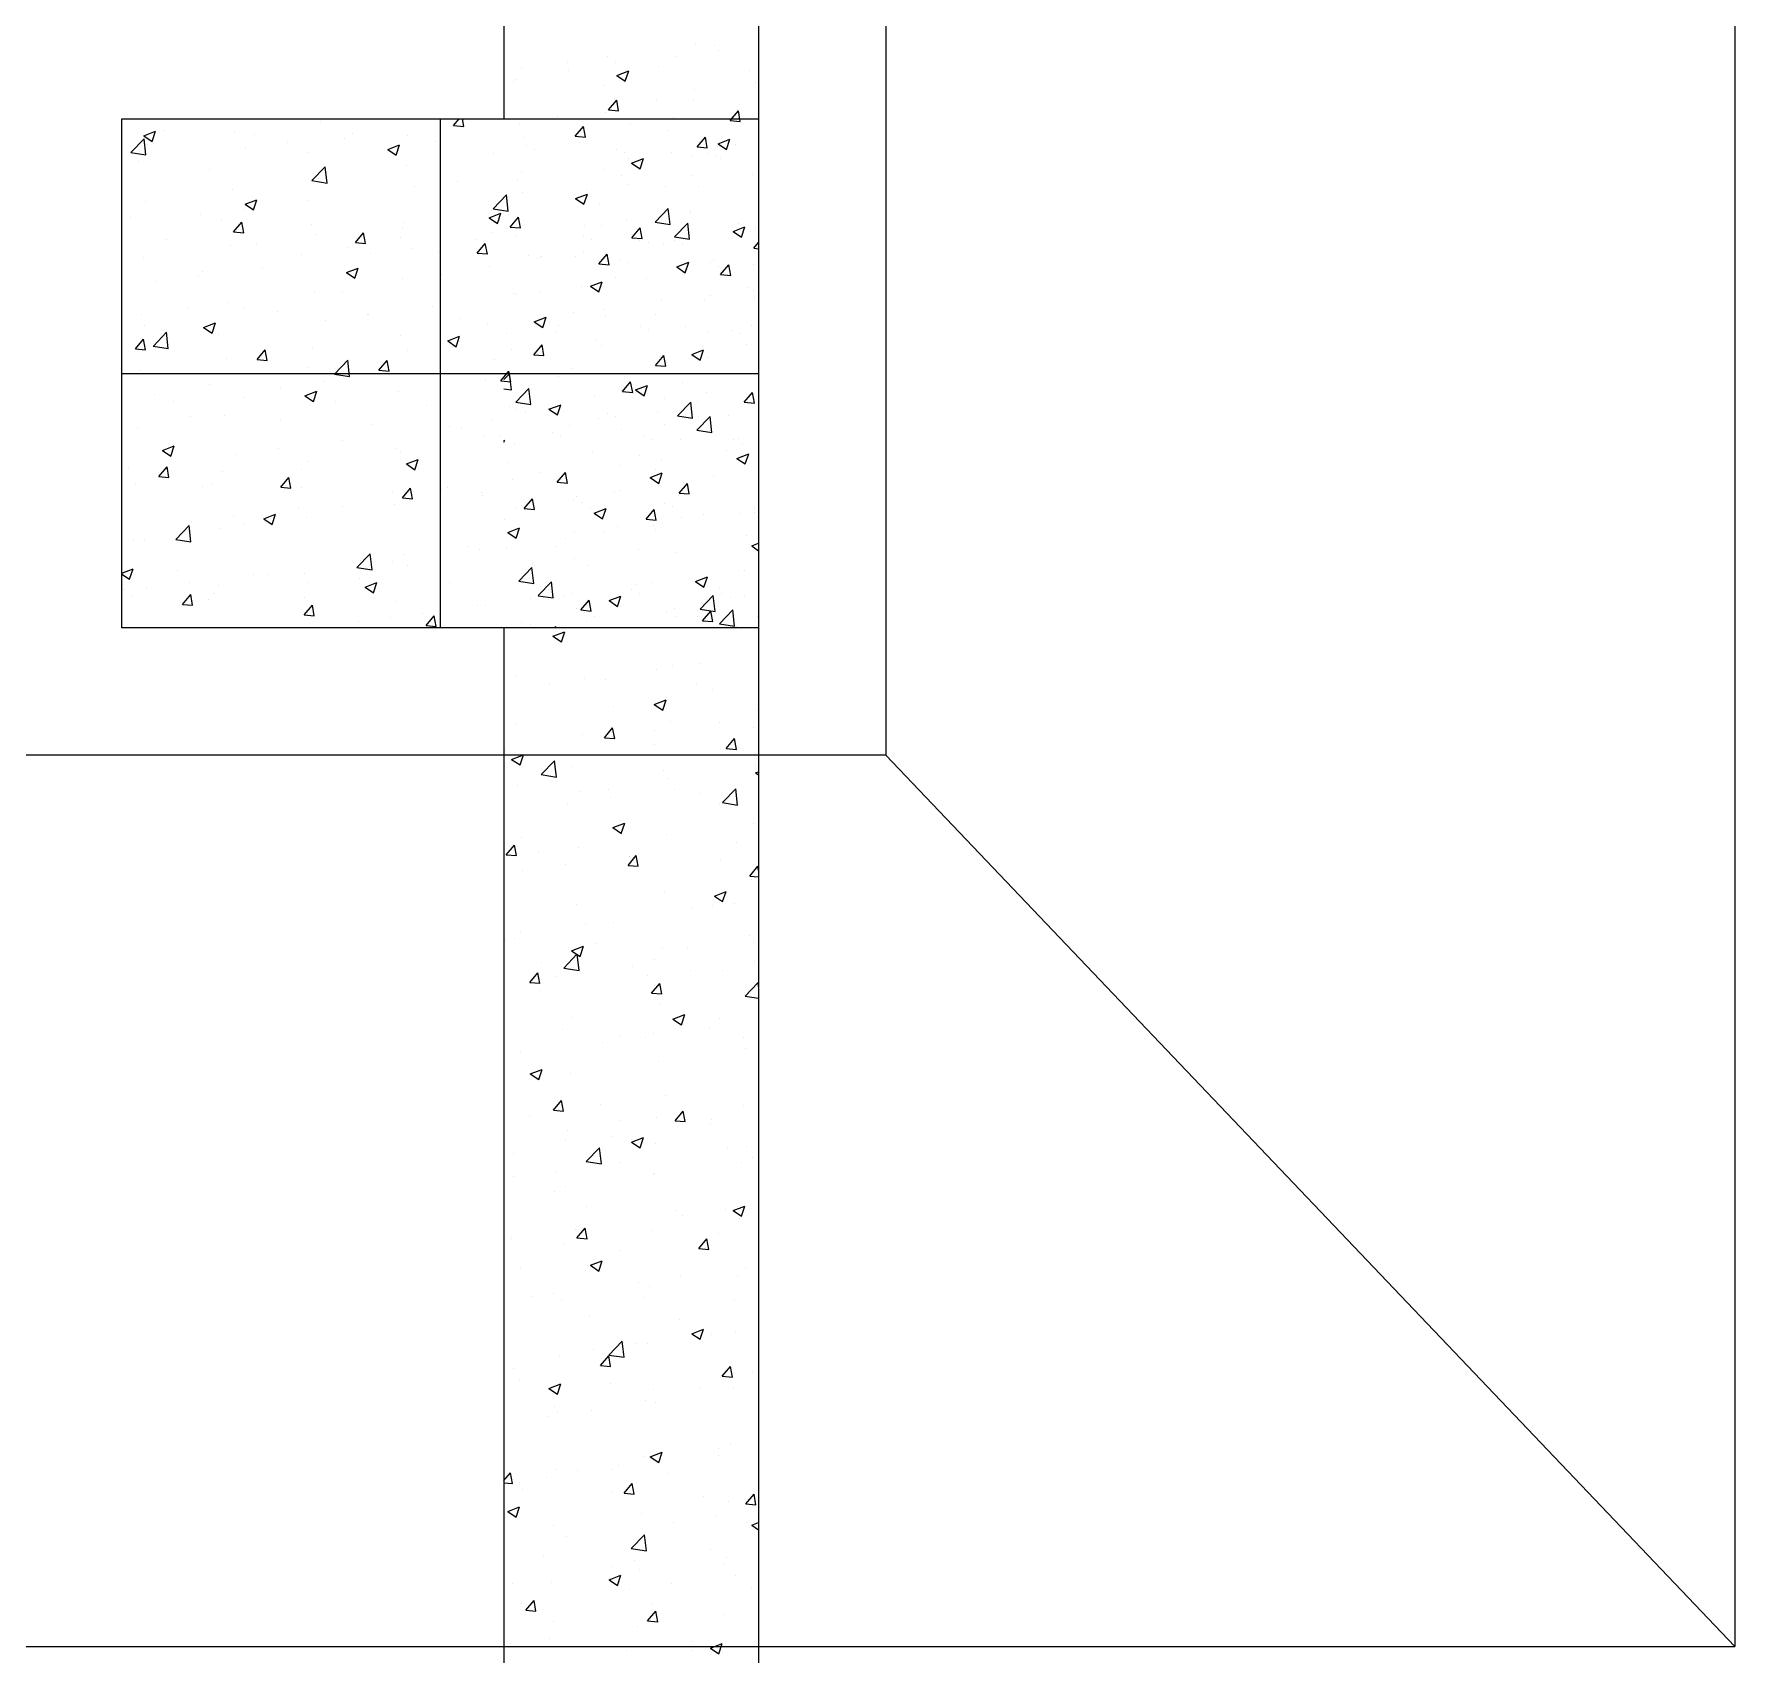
# Model space of a CAD drawing. Header units: millimetres. Extents: x 331487 to 517269, y 198509 to 399936.
# Drawn here: x 442452 to 443454, y 318644 to 319598 of the extents above; entities that cross this region are included whole.
import ezdxf

# ---------------------------------------------------------------- set-up
doc = ezdxf.new("R2010")
doc.units = ezdxf.units.MM
doc.header["$MEASUREMENT"] = 0
doc.layers.add('COLUMN', color=6, linetype='Continuous')
doc.layers.add('FOOTING', color=5, linetype='Continuous')

msp = doc.modelspace()

# ---------------------------------------------------------------- linework, layer by layer
at = {"layer": 'COLUMN'}
for p, q in [((442729.3, 321608.5), (442729.3, 319548.5)), ((442879.3, 321608.5), (442879.3, 319548.5)), ((442504.3, 319548.5), (442879.3, 319548.5)), ((442504.3, 319248.5), (442504.3, 319548.5)), ((442879.3, 319548.5), (442879.3, 319248.5)), ((442879.3, 319248.5), (442504.3, 319248.5)), ((442729.3, 319248.5), (442729.3, 316888.7)), ((442879.3, 319248.5), (442879.3, 316888.7))]:
    msp.add_line(p, q, dxfattribs=at)
at = {"layer": 'COLUMN', "color": 2, "linetype": 'Continuous'}
for p, q in [((442842, 319592.6), (442842, 319592.6)), ((442853.3, 319591.9), (442853.3, 319591.9)), ((442767, 319581.4), (442767, 319581.4)), ((442790.1, 319585.2), (442790.1, 319585.2)), ((442795, 319581.8), (442795, 319581.8)), ((442830.3, 319585.4), (442830.3, 319585.4)), ((442855.4, 319588.7), (442855.4, 319588.7)), ((442734.7, 319570.2), (442734.7, 319570.2)), ((442736.7, 319571.8), (442736.7, 319571.8)), ((442739.6, 319578.7), (442739.6, 319578.7)), ((442767.2, 319577.1), (442767.2, 319577.1)), ((442795.8, 319574), (442802.8, 319576.7)), ((442795.8, 319574), (442800.7, 319570.6)), ((442800.7, 319570.6), (442802.8, 319576.7)), ((442820.4, 319579.1), (442820.4, 319579.1)), ((442873.8, 319576.9), (442873.8, 319576.9)), ((442788.1, 319568), (442788.1, 319568)), ((442841.5, 319565.7), (442841.5, 319565.7)), ((442877.3, 319569.9), (442877.3, 319569.9)), ((442788.9, 319551.9), (442788.9, 319551.9)), ((442790.8, 319553.7), (442795.7, 319559.4)), ((442790.8, 319553.7), (442796.8, 319553.1)), ((442796.8, 319553.1), (442795.7, 319559.4)), ((442818.9, 319559.9), (442818.9, 319559.9)), ((442840.8, 319559.4), (442840.8, 319559.4)), ((442862.6, 319547.4), (442867.4, 319553.1)), ((442866.9, 319554.2), (442866.9, 319554.2)), ((442868.5, 319546.9), (442867.4, 319553.1)), ((442517.1, 319538.4), (442524.1, 319541.1)), ((442522.1, 319535), (442524.1, 319541.1)), ((442528.8, 319541.6), (442528.8, 319541.6)), ((442570.8, 319540.2), (442570.8, 319540.2)), ((442621.3, 319546.6), (442621.3, 319546.6)), ((442699.6, 319544.5), (442703, 319548.5)), ((442699.6, 319544.5), (442705.6, 319544)), ((442703, 319547.9), (442703, 319547.9)), ((442705.6, 319544), (442704.8, 319548.5)), ((442731.1, 319548.4), (442731.1, 319548.4)), ((442738.4, 319545.5), (442738.4, 319545.5)), ((442760.6, 319549.9), (442760.6, 319549.9)), ((442771.3, 319538.2), (442776.2, 319544)), ((442777.3, 319537.7), (442776.2, 319544)), ((442804, 319545.9), (442804, 319545.9)), ((442825.8, 319541.7), (442825.8, 319541.7)), ((442829, 319549.2), (442829, 319549.2)), ((442862.6, 319547.4), (442868.5, 319546.9)), ((442509.5, 319528.6), (442517.3, 319536.7)), ((442517.1, 319538.4), (442522.1, 319535)), ((442518.4, 319527.2), (442517.3, 319536.7)), ((442519.4, 319533.1), (442519.4, 319533.1)), ((442577, 319531.3), (442577, 319531.3)), ((442582.1, 319539.4), (442582.1, 319539.4)), ((442602, 319534.6), (442602, 319534.6)), ((442635.5, 319537.1), (442635.5, 319537.1)), ((442639.9, 319539.6), (442639.9, 319539.6)), ((442660.8, 319530.4), (442667.8, 319533.1)), ((442660.8, 319530.4), (442665.8, 319527)), ((442665.8, 319527), (442667.8, 319533.1)), ((442672.7, 319538.4), (442672.7, 319538.4)), ((442688.9, 319534.8), (442688.9, 319534.8)), ((442740.9, 319537.6), (442740.9, 319537.6)), ((442742.3, 319532.6), (442742.3, 319532.6)), ((442747.1, 319530.6), (442747.1, 319530.6)), ((442771.3, 319538.2), (442777.3, 319537.7)), ((442773.9, 319534.2), (442773.9, 319534.2)), ((442795.7, 319530.3), (442795.7, 319530.3)), ((442843.1, 319531.9), (442847.9, 319537.7)), ((442843.1, 319531.9), (442849, 319531.4)), ((442849, 319531.4), (442847.9, 319537.7)), ((442855.4, 319533.7), (442862.4, 319536.4)), ((442855.4, 319533.7), (442860.4, 319530.4)), ((442860.4, 319530.4), (442862.4, 319536.4)), ((442865.7, 319533.4), (442865.7, 319533.4)), ((442509.5, 319528.6), (442518.4, 319527.2)), ((442513.8, 319523), (442513.8, 319523)), ((442614.4, 319528.4), (442614.4, 319528.4)), ((442616.2, 319512), (442624, 319520.2)), ((442625.1, 319510.6), (442624, 319520.1)), ((442672, 319520.8), (442672, 319520.8)), ((442723.3, 319527.8), (442723.3, 319527.8)), ((442800.5, 319528.3), (442800.5, 319528.3)), ((442802.8, 319525.1), (442802.8, 319525.1)), ((442804.5, 319522.4), (442811.5, 319525)), ((442804.5, 319522.4), (442809.5, 319519)), ((442809.5, 319519), (442811.5, 319525)), ((442827.8, 319528.4), (442827.8, 319528.4)), ((442839.6, 319526.1), (442839.6, 319526.1)), ((442849.1, 319528.1), (442849.1, 319528.1)), ((442853.9, 319526.1), (442853.9, 319526.1)), ((442857.1, 319524.9), (442857.1, 319524.9)), ((442556.1, 319518.4), (442556.1, 319518.4)), ((442616.2, 319512), (442625.1, 319510.6)), ((442620.1, 319513.3), (442620.1, 319513.3)), ((442701.7, 319511.8), (442701.7, 319511.8)), ((442737.2, 319512.2), (442737.2, 319512.2)), ((442739.6, 319516.8), (442739.6, 319516.8)), ((442787.7, 319518.6), (442787.7, 319518.6)), ((442798.8, 319514.9), (442798.8, 319514.9)), ((442840.6, 319514.8), (442840.6, 319514.8)), ((442875.9, 319515.5), (442875.9, 319515.5)), ((442569.6, 319506.9), (442569.6, 319506.9)), ((442576.8, 319498.1), (442583.8, 319500.8)), ((442581.7, 319494.8), (442583.8, 319500.8)), ((442613.6, 319500.2), (442613.6, 319500.2)), ((442676.7, 319508.5), (442676.7, 319508.5)), ((442723, 319495.5), (442730.7, 319503.6)), ((442731.8, 319494.1), (442730.7, 319503.6)), ((442740.5, 319504.9), (442740.5, 319504.9)), ((442771.4, 319501.5), (442778.4, 319504.1)), ((442771.4, 319501.5), (442776.4, 319498.1)), ((442772.6, 319500.9), (442772.6, 319500.9)), ((442776.4, 319498.1), (442778.4, 319504.1)), ((442777.7, 319506.5), (442777.7, 319506.5)), ((442802.7, 319509.8), (442802.7, 319509.8)), ((442824.6, 319508.4), (442824.6, 319508.4)), ((442843.6, 319508.7), (442843.6, 319508.7)), ((442509.3, 319490.5), (442509.3, 319490.5)), ((442518.2, 319499.8), (442518.2, 319499.8)), ((442550.7, 319491.9), (442550.7, 319491.9)), ((442575.7, 319495.2), (442575.7, 319495.2)), ((442576.8, 319498.1), (442581.8, 319494.8)), ((442720.5, 319490.1), (442727.5, 319492.8)), ((442720.5, 319490.1), (442725.5, 319486.8)), ((442722.1, 319494.5), (442722.1, 319494.5)), ((442722.9, 319495.5), (442731.8, 319494.1)), ((442725.5, 319486.8), (442727.5, 319492.8)), ((442733, 319484.7), (442737.8, 319490.5)), ((442739, 319484.2), (442737.8, 319490.5)), ((442785.3, 319498.7), (442785.3, 319498.7)), ((442818.3, 319487.5), (442826, 319495.6)), ((442827.2, 319486.1), (442826, 319495.6)), ((442838.4, 319492.8), (442838.4, 319492.8)), ((442839.4, 319493.9), (442839.4, 319493.9)), ((442562.7, 319488.3), (442562.7, 319488.3)), ((442570, 319481.8), (442574.9, 319487.6)), ((442570, 319481.8), (442576, 319481.3)), ((442576, 319481.3), (442574.9, 319487.6)), ((442616.1, 319486), (442616.1, 319486)), ((442618.9, 319480), (442618.9, 319480)), ((442641.8, 319475.6), (442646.6, 319481.3)), ((442647.7, 319475), (442646.6, 319481.3)), ((442669.4, 319483.7), (442669.4, 319483.7)), ((442670.8, 319487.5), (442670.8, 319487.5)), ((442722.8, 319481.5), (442722.8, 319481.5)), ((442726.9, 319488.7), (442726.9, 319488.7)), ((442733, 319484.7), (442739, 319484.2)), ((442776.5, 319485.6), (442776.5, 319485.6)), ((442786.5, 319485.3), (442786.5, 319485.3)), ((442801.5, 319488.9), (442801.5, 319488.9)), ((442804.7, 319478.4), (442809.5, 319484.2)), ((442810.7, 319477.9), (442809.5, 319484.2)), ((442818.3, 319487.5), (442827.2, 319486.1)), ((442829.7, 319478.9), (442837.5, 319487)), ((442838.6, 319477.5), (442837.5, 319487)), ((442864.2, 319482.1), (442871.2, 319484.8)), ((442864.2, 319482.1), (442869.2, 319478.7)), ((442867.5, 319486.8), (442867.5, 319486.8)), ((442869.2, 319478.7), (442871.2, 319484.8)), ((442874.7, 319482.2), (442874.7, 319482.2)), ((442877.5, 319483.7), (442877.5, 319483.7)), ((442530.4, 319477.1), (442530.4, 319477.1)), ((442568.3, 319473.6), (442568.3, 319473.6)), ((442583.8, 319474.8), (442583.8, 319474.8)), ((442637.1, 319472.6), (442637.1, 319472.6)), ((442641.8, 319475.6), (442647.7, 319475)), ((442668.6, 319478.7), (442668.6, 319478.7)), ((442675.4, 319472.3), (442675.4, 319472.3)), ((442690.5, 319470.3), (442690.5, 319470.3)), ((442713.3, 319477.3), (442713.3, 319477.3)), ((442713.5, 319469.3), (442718.3, 319475)), ((442719.5, 319468.7), (442718.3, 319475)), ((442735.9, 319478.9), (442735.9, 319478.9)), ((442776.2, 319479.2), (442776.2, 319479.2)), ((442776.4, 319470.4), (442776.4, 319470.4)), ((442781.1, 319477.2), (442781.1, 319477.2)), ((442804.7, 319478.4), (442810.7, 319477.9)), ((442809.2, 319476.8), (442809.2, 319476.8)), ((442814.3, 319475.3), (442814.3, 319475.3)), ((442823.4, 319475.1), (442823.4, 319475.1)), ((442829.6, 319477), (442829.6, 319477)), ((442829.7, 319478.9), (442838.6, 319477.5)), ((442834.4, 319475), (442834.4, 319475)), ((442876.4, 319472.2), (442879.3, 319475.6)), ((442876.4, 319472.2), (442879.3, 319471.9)), ((442517, 319466.5), (442517, 319466.5)), ((442587.3, 319460.7), (442587.3, 319460.7)), ((442610.3, 319468.7), (442610.3, 319468.7)), ((442636.5, 319457.9), (442643.5, 319460.5)), ((442641.4, 319454.5), (442643.5, 319460.5)), ((442650.4, 319469), (442650.4, 319469)), ((442713.5, 319469.3), (442719.5, 319468.8)), ((442720.9, 319461.2), (442720.9, 319461.2)), ((442743.9, 319468.1), (442743.9, 319468.1)), ((442748.8, 319466), (442748.8, 319466)), ((442750.9, 319466.8), (442750.9, 319466.8)), ((442751.4, 319467.1), (442751.4, 319467.1)), ((442771.4, 319467.6), (442771.4, 319467.6)), ((442785.2, 319463), (442790, 319468.7)), ((442785.2, 319463), (442791.2, 319462.5)), ((442791.2, 319462.5), (442790, 319468.7)), ((442797.3, 319465.8), (442797.3, 319465.8)), ((442802.1, 319463.8), (442802.1, 319463.8)), ((442831.1, 319461.2), (442838.1, 319463.9)), ((442831.1, 319461.2), (442836.1, 319457.8)), ((442836.1, 319457.8), (442838.1, 319463.9)), ((442850.7, 319463.5), (442850.7, 319463.5)), ((442853, 319465.2), (442853, 319465.2)), ((442855.5, 319461.5), (442855.5, 319461.5)), ((442856.9, 319456.7), (442861.8, 319462.5)), ((442862.9, 319456.2), (442861.8, 319462.5)), ((442876.2, 319462.8), (442876.2, 319462.8)), ((442524.3, 319452.4), (442524.3, 319452.4)), ((442549.4, 319455.7), (442549.4, 319455.7)), ((442552, 319458.7), (442552, 319458.7)), ((442636.5, 319457.9), (442641.4, 319454.5)), ((442669.6, 319454.2), (442669.6, 319454.2)), ((442692.6, 319456.8), (442692.6, 319456.8)), ((442780.2, 319449.8), (442787.2, 319452.5)), ((442780.2, 319449.8), (442785.2, 319446.5)), ((442785.2, 319446.5), (442787.2, 319452.5)), ((442785.2, 319452), (442785.2, 319452)), ((442794.7, 319455.2), (442794.7, 319455.2)), ((442813.1, 319454.5), (442813.1, 319454.5)), ((442837.2, 319459.5), (442837.2, 319459.5)), ((442856.9, 319456.7), (442862.9, 319456.2)), ((442567.1, 319440.3), (442567.1, 319440.3)), ((442617.6, 319446.7), (442617.6, 319446.7)), ((442634.3, 319446.8), (442634.3, 319446.8)), ((442734.7, 319445.6), (442734.7, 319445.6)), ((442736.4, 319445.2), (442736.4, 319445.2)), ((442750.2, 319446.2), (442750.2, 319446.2)), ((442775.2, 319449.5), (442775.2, 319449.5)), ((442822.2, 319441.8), (442822.2, 319441.8)), ((442847.4, 319441.8), (442847.4, 319441.8)), ((442851.2, 319444.2), (442851.2, 319444.2)), ((442873.5, 319448.9), (442873.5, 319448.9)), ((442876.2, 319447.5), (442876.2, 319447.5)), ((442877, 319443.3), (442877, 319443.3)), ((442515.8, 319433.3), (442515.8, 319433.3)), ((442542.8, 319437.4), (442542.8, 319437.4)), ((442575.9, 319436.7), (442575.9, 319436.7)), ((442596.2, 319435.2), (442596.2, 319435.2)), ((442649.1, 319432.9), (442649.1, 319432.9)), ((442649.5, 319432.9), (442649.5, 319432.9)), ((442687, 319437.9), (442687, 319437.9)), ((442702.9, 319430.7), (442702.9, 319430.7)), ((442747.1, 319428.9), (442754.1, 319431.6)), ((442750.1, 319430.9), (442750.1, 319430.9)), ((442752.1, 319425.6), (442754.1, 319431.6)), ((442770.2, 319434.3), (442770.2, 319434.3)), ((442788, 319435.9), (442788, 319435.9)), ((442789.1, 319431.8), (442789.1, 319431.8)), ((442818.6, 319433.3), (442818.6, 319433.3)), ((442517.6, 319426.7), (442517.6, 319426.7)), ((442522.8, 319414.6), (442530.6, 319422.7)), ((442531.6, 319413.2), (442530.5, 319422.7)), ((442552.4, 319425.6), (442559.4, 319428.3)), ((442552.4, 319425.6), (442557.4, 319422.2)), ((442557.4, 319422.2), (442559.4, 319428.3)), ((442560.9, 319421.3), (442560.9, 319421.3)), ((442624.1, 319429.6), (442624.1, 319429.6)), ((442668.4, 319420.9), (442668.4, 319420.9)), ((442696.2, 319417.6), (442703.2, 319420.3)), ((442701.1, 319414.2), (442703.2, 319420.3)), ((442719.7, 319427.9), (442719.7, 319427.9)), ((442730.8, 319421.8), (442730.8, 319421.8)), ((442747.1, 319428.9), (442752.1, 319425.6)), ((442756.3, 319428.4), (442756.3, 319428.4)), ((442760.3, 319423.2), (442760.3, 319423.2)), ((442761.2, 319426.4), (442761.2, 319426.4)), ((442809.7, 319426.1), (442809.7, 319426.1)), ((442814.5, 319424.1), (442814.5, 319424.1)), ((442836, 319426.2), (442836, 319426.2)), ((442849.9, 319423.4), (442849.9, 319423.4)), ((442863.1, 319423.9), (442863.1, 319423.9)), ((442867.9, 319421.9), (442867.9, 319421.9)), ((442875, 319426.6), (442875, 319426.6)), ((442512.2, 319412.9), (442517, 319418.6)), ((442512.2, 319412.9), (442518.2, 319412.4)), ((442518.2, 319412.4), (442517, 319418.6)), ((442522.7, 319414.6), (442531.6, 319413.2)), ((442523.1, 319416.3), (442523.1, 319416.3)), ((442583.9, 319406.6), (442588.7, 319412.4)), ((442589.9, 319406.1), (442588.7, 319412.3)), ((442616.4, 319413.4), (442616.4, 319413.4)), ((442672.5, 319411.8), (442672.5, 319411.8)), ((442696.2, 319417.6), (442701.1, 319414.2)), ((442733.5, 319412.3), (442733.5, 319412.3)), ((442746.9, 319409.5), (442751.7, 319415.2)), ((442748.9, 319410.1), (442748.9, 319410.1)), ((442752.8, 319409), (442751.7, 319415.2)), ((442784, 319418.7), (442784, 319418.7)), ((442786.8, 319415), (442786.8, 319415)), ((442839.9, 319409.6), (442846.9, 319412.3)), ((442844.8, 319406.2), (442846.9, 319412.3)), ((442872.3, 319415.6), (442872.3, 319415.6)), ((442514.6, 319400), (442514.6, 319400)), ((442565.9, 319407), (442565.9, 319407)), ((442583.9, 319406.6), (442589.9, 319406.1)), ((442614.1, 319401.7), (442614.1, 319401.7)), ((442629.5, 319398.1), (442637.3, 319406.2)), ((442638.4, 319396.7), (442637.3, 319406.2)), ((442655.6, 319400.3), (442660.5, 319406.1)), ((442655.6, 319400.3), (442661.6, 319399.8)), ((442661.6, 319399.8), (442660.5, 319406.1)), ((442723.9, 319406.8), (442723.9, 319406.8)), ((442727.4, 319394.1), (442732.2, 319399.8)), ((442733.3, 319393.5), (442732.2, 319399.8)), ((442746.9, 319409.5), (442752.8, 319409)), ((442769, 319401.1), (442769, 319401.1)), ((442818.6, 319403.2), (442823.4, 319409)), ((442818.6, 319403.2), (442824.6, 319402.7)), ((442820.9, 319408.6), (442820.9, 319408.6)), ((442824.6, 319402.7), (442823.4, 319409)), ((442824.8, 319404.8), (442824.8, 319404.8)), ((442839.9, 319409.6), (442844.8, 319406.2)), ((442849.9, 319408.1), (442849.9, 319408.1)), ((442555.8, 319391.7), (442555.8, 319391.7)), ((442597.8, 319390.2), (442597.8, 319390.2)), ((442622.8, 319393.5), (442622.8, 319393.5)), ((442629.5, 319398.1), (442638.4, 319396.7)), ((442660.7, 319398.4), (442660.7, 319398.4)), ((442718.5, 319394.7), (442718.5, 319394.7)), ((442727.4, 319394.1), (442733.3, 319393.5)), ((442729.3, 319394.8), (442732.6, 319398.2)), ((442733.7, 319388.7), (442732.6, 319398.2)), ((442761.7, 319396.5), (442761.7, 319396.5)), ((442799.1, 319387.8), (442803.9, 319393.5)), ((442805.1, 319387.3), (442803.9, 319393.5)), ((442806.8, 319388.7), (442813.8, 319391.4)), ((442811.8, 319385.3), (442813.8, 319391.4)), ((442834.7, 319392.9), (442834.7, 319392.9)), ((442856.8, 319398.3), (442856.8, 319398.3)), ((442523.3, 319386.3), (442523.3, 319386.3)), ((442534.6, 319381.8), (442534.6, 319381.8)), ((442576.7, 319384.1), (442576.7, 319384.1)), ((442612.1, 319385.3), (442619.1, 319388)), ((442612.1, 319385.3), (442617.1, 319382)), ((442615.2, 319380.1), (442615.2, 319380.1)), ((442617.1, 319382), (442619.1, 319388)), ((442630.1, 319381.8), (442630.1, 319381.8)), ((442667.1, 319387.6), (442667.1, 319387.6)), ((442729.3, 319389.3), (442733.7, 319388.7)), ((442736.2, 319381.5), (442744, 319389.6)), ((442736.2, 319381.5), (442745.1, 319380.1)), ((442745.1, 319380.1), (442744, 319389.6)), ((442755.8, 319377.3), (442762.9, 319380)), ((442760.8, 319374), (442762.8, 319380)), ((442782.8, 319385.4), (442782.8, 319385.4)), ((442798.5, 319388.3), (442798.5, 319388.3)), ((442799.1, 319387.8), (442805.1, 319387.3)), ((442806.8, 319388.7), (442811.8, 319385.3)), ((442823.6, 319383.9), (442823.6, 319383.9)), ((442831.5, 319373.5), (442839.3, 319381.6)), ((442840.4, 319372.1), (442839.3, 319381.6)), ((442843.3, 319382.1), (442843.3, 319382.1)), ((442848.6, 319387.2), (442848.6, 319387.2)), ((442870.8, 319381.5), (442875.6, 319387.3)), ((442870.8, 319381.5), (442876.8, 319381)), ((442871.1, 319382.3), (442871.1, 319382.3)), ((442876.8, 319381), (442875.6, 319387.2)), ((442544.4, 319372.9), (442544.4, 319372.9)), ((442564.7, 319373.7), (442564.7, 319373.7)), ((442597.8, 319370.6), (442597.8, 319370.6)), ((442683.4, 319379.6), (442683.4, 319379.6)), ((442722.6, 319370.6), (442722.6, 319370.6)), ((442732.3, 319379), (442732.3, 319379)), ((442736.8, 319377.3), (442736.8, 319377.3)), ((442740.2, 319378.2), (442740.2, 319378.2)), ((442741.7, 319375.3), (442741.7, 319375.3)), ((442755.8, 319377.3), (442760.8, 319374)), ((442760.5, 319375.6), (442760.5, 319375.6)), ((442785, 319372.1), (442785, 319372.1)), ((442790.2, 319375), (442790.2, 319375)), ((442795.1, 319373), (442795.1, 319373)), ((442819.7, 319375.3), (442819.7, 319375.3)), ((442831.5, 319373.5), (442840.4, 319372.1)), ((442842.9, 319365), (442850.7, 319373.1)), ((442843.6, 319372.8), (442843.6, 319372.8)), ((442848.4, 319370.8), (442848.4, 319370.8)), ((442851.8, 319363.6), (442850.7, 319373.1)), ((442861.4, 319373.6), (442861.4, 319373.6)), ((442513.3, 319366.7), (442513.3, 319366.7)), ((442651.1, 319368.4), (442651.1, 319368.4)), ((442697.5, 319367.3), (442697.5, 319367.3)), ((442704.5, 319366.1), (442704.5, 319366.1)), ((442717.3, 319361.4), (442717.3, 319361.4)), ((442726.6, 319362.1), (442726.6, 319362.1)), ((442757.9, 319363.9), (442757.9, 319363.9)), ((442762.8, 319361.9), (442762.8, 319361.9)), ((442767.8, 319367.8), (442767.8, 319367.8)), ((442798.5, 319365.3), (442798.5, 319365.3)), ((442811.3, 319361.6), (442811.3, 319361.6)), ((442823.6, 319368.6), (442823.6, 319368.6)), ((442833.5, 319359.6), (442833.5, 319359.6)), ((442842.9, 319365), (442851.8, 319363.6)), ((442867.2, 319360.2), (442867.2, 319360.2)), ((442528.1, 319353.1), (442535.1, 319355.8)), ((442528.1, 319353.1), (442533.1, 319349.7)), ((442533.1, 319349.7), (442535.1, 319355.8)), ((442571.5, 319350.7), (442571.5, 319350.7)), ((442596.5, 319354), (442596.5, 319354)), ((442634.4, 319359), (442634.4, 319359)), ((442665.9, 319354.3), (442665.9, 319354.3)), ((442668.3, 319352.1), (442668.3, 319352.1)), ((442729.3, 319359), (442729.8, 319359.1)), ((442729.3, 319357.9), (442729.8, 319359.1)), ((442735.4, 319357), (442735.4, 319357)), ((442781.6, 319352.1), (442781.6, 319352.1)), ((442808.9, 319350.2), (442808.9, 319350.2)), ((442816.1, 319359.6), (442816.1, 319359.6)), ((442860.2, 319352.8), (442860.2, 319352.8)), ((442864.7, 319359.4), (442864.7, 319359.4)), ((442866.5, 319348.4), (442873.5, 319351.1)), ((442869.5, 319357.3), (442869.5, 319357.3)), ((442871.4, 319345.1), (442873.5, 319351.1)), ((442508.3, 319342.4), (442508.3, 319342.4)), ((442526.1, 319337.7), (442530.9, 319343.4)), ((442532, 319337.1), (442530.9, 319343.4)), ((442563.5, 319340.4), (442563.5, 319340.4)), ((442610, 319342.1), (442610, 319342.1)), ((442614, 319346.8), (442614, 319346.8)), ((442671.8, 319345.1), (442678.8, 319347.8)), ((442671.8, 319345.1), (442676.8, 319341.7)), ((442676.8, 319341.7), (442678.8, 319347.8)), ((442731.1, 319345.7), (442731.1, 319345.7)), ((442750.6, 319340.1), (442750.6, 319340.1)), ((442760.7, 319334.3), (442765.6, 319340)), ((442766.7, 319333.7), (442765.6, 319340)), ((442797.3, 319344.5), (442797.3, 319344.5)), ((442815.5, 319337.1), (442822.5, 319339.8)), ((442818.5, 319342), (442818.5, 319342)), ((442820.5, 319333.7), (442822.5, 319339.8)), ((442822.3, 319347.8), (442822.3, 319347.8)), ((442866.5, 319348.4), (442871.4, 319345.1)), ((442869.8, 319349), (442869.8, 319349)), ((442512.1, 319333.4), (442512.1, 319333.4)), ((442526.1, 319337.7), (442532, 319337.1)), ((442551.7, 319332.1), (442551.7, 319332.1)), ((442556.8, 319333.2), (442556.8, 319333.2)), ((442597.8, 319331.4), (442602.6, 319337.1)), ((442597.8, 319331.4), (442603.8, 319330.9)), ((442603.8, 319330.9), (442602.6, 319337.1)), ((442610.2, 319331), (442610.2, 319331)), ((442669.5, 319325.1), (442674.3, 319330.9)), ((442675.5, 319324.6), (442674.3, 319330.9)), ((442692.3, 319330.1), (442692.3, 319330.1)), ((442696.3, 319331.2), (442696.3, 319331.2)), ((442734.1, 319336.2), (442734.1, 319336.2)), ((442760.7, 319334.3), (442766.7, 319333.8)), ((442766.6, 319334.5), (442766.6, 319334.5)), ((442815.5, 319337.1), (442820.5, 319333.7)), ((442832.5, 319328), (442837.3, 319333.7)), ((442835.1, 319334.2), (442835.1, 319334.2)), ((442838.4, 319327.5), (442837.3, 319333.7)), ((442852.7, 319338.6), (442852.7, 319338.6)), ((442608.1, 319319.6), (442608.1, 319319.6)), ((442634, 319320.1), (442634, 319320.1)), ((442663.6, 319328.7), (442663.6, 319328.7)), ((442664.7, 319321), (442664.7, 319321)), ((442669.5, 319325.1), (442675.5, 319324.6)), ((442671.2, 319327.9), (442671.2, 319327.9)), ((442716.1, 319328.1), (442716.1, 319328.1)), ((442716.9, 319326.5), (442716.9, 319326.5)), ((442741.2, 319318.8), (442746.1, 319324.6)), ((442747.2, 319318.3), (442746.1, 319324.6)), ((442770.3, 319324.2), (442770.3, 319324.2)), ((442772.2, 319325.9), (442772.2, 319325.9)), ((442775.2, 319322.2), (442775.2, 319322.2)), ((442794.4, 319328.6), (442794.4, 319328.6)), ((442797.3, 319329.2), (442797.3, 319329.2)), ((442823.7, 319322), (442823.7, 319322)), ((442828.6, 319319.9), (442828.6, 319319.9)), ((442832.3, 319326.3), (442832.3, 319326.3)), ((442832.5, 319328), (442838.4, 319327.5)), ((442877.1, 319319.7), (442877.1, 319319.7)), ((442545.2, 319311.3), (442545.2, 319311.3)), ((442570.2, 319314.6), (442570.2, 319314.6)), ((442575.6, 319310.1), (442575.6, 319310.1)), ((442587.8, 319312.8), (442594.8, 319315.5)), ((442587.8, 319312.8), (442592.8, 319309.5)), ((442592.8, 319309.5), (442594.8, 319315.5)), ((442612.8, 319313.5), (442612.8, 319313.5)), ((442729.9, 319312.4), (442729.9, 319312.4)), ((442736.1, 319318.6), (442736.1, 319318.6)), ((442741.2, 319318.8), (442747.2, 319318.3)), ((442780.4, 319318.8), (442780.4, 319318.8)), ((442782.5, 319316.2), (442789.5, 319318.9)), ((442782.5, 319316.2), (442787.4, 319312.8)), ((442787.4, 319312.8), (442789.4, 319318.9)), ((442813, 319312.6), (442817.8, 319318.3)), ((442813, 319312.6), (442818.9, 319312)), ((442818.9, 319312), (442817.8, 319318.3)), ((442833.9, 319313.3), (442833.9, 319313.3)), ((442847.1, 319315.2), (442847.1, 319315.2)), ((442868.6, 319315.7), (442868.6, 319315.7)), ((442876.7, 319316.6), (442876.7, 319316.6)), ((442510.9, 319300.1), (442510.9, 319300.1)), ((442517.3, 319300.1), (442517.3, 319300.1)), ((442536, 319300.7), (442543.8, 319308.8)), ((442536, 319300.6), (442544.9, 319299.3)), ((442544.9, 319299.3), (442543.8, 319308.8)), ((442562.3, 319307.1), (442562.3, 319307.1)), ((442731.5, 319304.8), (442738.5, 319307.5)), ((442731.5, 319304.8), (442736.5, 319301.5)), ((442736.5, 319301.5), (442738.5, 319307.5)), ((442765.3, 319301.2), (442765.3, 319301.2)), ((442771, 319305), (442771, 319305)), ((442788.8, 319305.1), (442788.8, 319305.1)), ((442796, 319308.3), (442796, 319308.3)), ((442817.3, 319308.7), (442817.3, 319308.7)), ((442818.4, 319306.6), (442818.4, 319306.6)), ((442872, 319303), (442872, 319303)), ((442642.7, 319284.1), (442650.5, 319292.2)), ((442651.6, 319282.7), (442650.5, 319292.2)), ((442670, 319291.7), (442670, 319291.7)), ((442707.8, 319296.7), (442707.8, 319296.7)), ((442714.8, 319294.8), (442714.8, 319294.8)), ((442730.5, 319295.1), (442730.5, 319295.1)), ((442760, 319296.6), (442760, 319296.6)), ((442771, 319289.7), (442771, 319289.7)), ((442808.8, 319294.7), (442808.8, 319294.7)), ((442831.1, 319293), (442831.1, 319293)), ((442875.2, 319296.8), (442879.3, 319298.4)), ((442875.2, 319296.8), (442879.3, 319294)), ((442504.3, 319280.8), (442510.8, 319283.3)), ((442504.3, 319280.2), (442508.8, 319277.2)), ((442508.8, 319277.2), (442510.8, 319283.3)), ((442537.3, 319282.1), (442537.3, 319282.1)), ((442581.8, 319280.1), (442581.8, 319280.1)), ((442590.7, 319279.9), (442590.7, 319279.9)), ((442611.6, 319280.3), (442611.6, 319280.3)), ((442642.7, 319284.1), (442651.6, 319282.7)), ((442644.9, 319288.4), (442644.9, 319288.4)), ((442663.5, 319287.7), (442663.5, 319287.7)), ((442672.2, 319285.1), (442672.2, 319285.1)), ((442738, 319276.1), (442745.8, 319284.2)), ((442746.9, 319274.7), (442745.8, 319284.2)), ((442745.9, 319286.4), (442745.9, 319286.4)), ((442779.2, 319285.5), (442779.2, 319285.5)), ((442867.4, 319282.4), (442867.4, 319282.4)), ((442870.8, 319282.2), (442870.8, 319282.2)), ((442505, 319271), (442505, 319271)), ((442518.9, 319271.8), (442518.9, 319271.8)), ((442543.9, 319275.1), (442543.9, 319275.1)), ((442561, 319273.8), (442561, 319273.8)), ((442613.8, 319275.1), (442613.8, 319275.1)), ((442644.1, 319277.6), (442644.1, 319277.6)), ((442647.5, 319272.6), (442654.5, 319275.3)), ((442647.5, 319272.6), (442652.5, 319269.2)), ((442652.5, 319269.2), (442654.5, 319275.3)), ((442697.5, 319275.4), (442697.5, 319275.4)), ((442738, 319276.1), (442746.9, 319274.7)), ((442749.5, 319267.6), (442757.3, 319275.7)), ((442750.8, 319273.1), (442750.8, 319273.1)), ((442755.7, 319271.1), (442755.7, 319271.1)), ((442758.3, 319266.2), (442757.2, 319275.7)), ((442804.2, 319270.9), (442804.2, 319270.9)), ((442807.6, 319273.9), (442807.6, 319273.9)), ((442816.1, 319275.4), (442816.1, 319275.4)), ((442842.1, 319275.9), (442849.1, 319278.6)), ((442842.1, 319275.9), (442847.1, 319272.6)), ((442847.1, 319272.5), (442849.1, 319278.6)), ((442856.5, 319271.6), (442856.5, 319271.6)), ((442509.7, 319266.8), (442509.7, 319266.8)), ((442539.9, 319262.4), (442544.8, 319268.2)), ((442539.9, 319262.4), (442545.9, 319261.9)), ((442545.9, 319261.9), (442544.8, 319268.2)), ((442555.5, 319265.1), (442555.5, 319265.1)), ((442558.4, 319268.7), (442558.4, 319268.7)), ((442611.7, 319256.2), (442616.5, 319261.9)), ((442611.8, 319266.4), (442611.8, 319266.4)), ((442617.6, 319255.6), (442616.5, 319261.9)), ((442665.2, 319264.2), (442665.2, 319264.2)), ((442713.6, 319261.5), (442713.6, 319261.5)), ((442718.5, 319261.9), (442718.5, 319261.9)), ((442744.7, 319265.6), (442744.7, 319265.6)), ((442749.5, 319267.5), (442758.3, 319266.2)), ((442764.1, 319267.9), (442764.1, 319267.9)), ((442769.7, 319268.9), (442769.7, 319268.9)), ((442771.9, 319259.7), (442771.9, 319259.7)), ((442774.6, 319259.1), (442779.4, 319264.8)), ((442780.6, 319258.5), (442779.4, 319264.8)), ((442791.2, 319264.6), (442798.2, 319267.2)), ((442791.2, 319264.6), (442796.2, 319261.2)), ((442796.2, 319261.2), (442798.2, 319267.2)), ((442798.2, 319261.6), (442798.2, 319261.6)), ((442809.1, 319268.8), (442809.1, 319268.8)), ((442829.9, 319259.8), (442829.9, 319259.8)), ((442844.8, 319259.5), (442852.6, 319267.6)), ((442844.8, 319259.5), (442853.7, 319258.2)), ((442845.7, 319263.6), (442845.7, 319263.6)), ((442853.7, 319258.2), (442852.6, 319267.7)), ((442857.6, 319268.6), (442857.6, 319268.6)), ((442862.5, 319266.6), (442862.5, 319266.6)), ((442870.7, 319266.9), (442870.7, 319266.9)), ((442611.7, 319256.2), (442617.6, 319255.6)), ((442643.7, 319252.3), (442643.7, 319252.3)), ((442662.3, 319254.5), (442662.3, 319254.5)), ((442681.5, 319257.3), (442681.5, 319257.3)), ((442683.4, 319249.9), (442688.2, 319255.6)), ((442683.4, 319249.9), (442689.4, 319249.4)), ((442689.4, 319249.4), (442688.2, 319255.6)), ((442739.9, 319251.6), (442739.9, 319251.6)), ((442744.7, 319250.3), (442744.7, 319250.3)), ((442774.6, 319259.1), (442780.6, 319258.5)), ((442776.8, 319257.7), (442776.8, 319257.7)), ((442777.9, 319252.3), (442777.9, 319252.3)), ((442782.5, 319255.3), (442782.5, 319255.3)), ((442825.3, 319257.4), (442825.3, 319257.4)), ((442830.2, 319255.4), (442830.2, 319255.4)), ((442843, 319255.5), (442843, 319255.5)), ((442846.3, 319252.8), (442851.2, 319258.5)), ((442846.3, 319252.8), (442852.3, 319252.3)), ((442852.3, 319252.3), (442851.2, 319258.5)), ((442856.2, 319251), (442864, 319259.1)), ((442856.2, 319251), (442865.1, 319249.6)), ((442865.1, 319249.6), (442864, 319259.1)), ((442878.7, 319255.2), (442878.7, 319255.2)), ((442618.6, 319249), (442618.6, 319249)), ((442758.1, 319243.7), (442765.1, 319246.3)), ((442758.1, 319243.7), (442763.1, 319240.3)), ((442759.2, 319248.5), (442759.9, 319249.4)), ((442760.1, 319248.5), (442759.9, 319249.4)), ((442763.1, 319240.3), (442765.1, 319246.3)), ((442866.2, 319249.2), (442866.2, 319249.2)), ((442735.8, 319220.3), (442735.8, 319220.3)), ((442819.4, 319224.2), (442819.4, 319224.2)), ((442828.7, 319226.5), (442828.7, 319226.5)), ((442844.4, 319227.5), (442844.4, 319227.5)), ((442756.2, 319215.8), (442756.2, 319215.8)), ((442776.7, 319219), (442776.7, 319219)), ((442789.2, 319218), (442789.2, 319218)), ((442842.6, 319215.8), (442842.6, 319215.8)), ((442852.4, 319212), (442852.4, 319212)), ((442794.1, 319202), (442794.1, 319202)), ((442817.8, 319203.4), (442824.8, 319206.1)), ((442817.8, 319203.4), (442822.8, 319200)), ((442822.8, 319200), (442824.8, 319206.1)), ((442878.8, 319200.2), (442878.8, 319200.2)), ((442735.8, 319191.9), (442735.8, 319191.9)), ((442788.5, 319183.8), (442793.3, 319189.6)), ((442794.5, 319183.3), (442793.3, 319189.6)), ((442827.4, 319193.2), (442827.4, 319193.2)), ((442856, 319193), (442856, 319193)), ((442876.4, 319190), (442876.4, 319190)), ((442775.5, 319185.7), (442775.5, 319185.7)), ((442788.5, 319183.8), (442794.5, 319183.3)), ((442793.1, 319184.7), (442793.1, 319184.7)), ((442818.1, 319188), (442818.1, 319188)), ((442818.1, 319180), (442818.1, 319180)), ((442860.2, 319177.6), (442865, 319183.3)), ((442866.2, 319177), (442865, 319183.3)), ((442729.9, 319176.4), (442729.9, 319176.4)), ((442733.8, 319171.1), (442740.8, 319173.8)), ((442733.8, 319171.1), (442738.8, 319167.8)), ((442738.8, 319167.8), (442740.8, 319173.8)), ((442751.3, 319162.1), (442759.1, 319170.2)), ((442760.2, 319160.7), (442759.1, 319170.2)), ((442759.7, 319170), (442759.7, 319170)), ((442860.2, 319177.6), (442866.2, 319177)), ((442751.3, 319162.1), (442760.2, 319160.7)), ((442769.7, 319166.9), (442769.7, 319166.9)), ((442823.1, 319164.7), (442823.1, 319164.7)), ((442826.2, 319159.9), (442826.2, 319159.9)), ((442876.5, 319162.4), (442876.5, 319162.4)), ((442877.5, 319163.1), (442879.3, 319163.8)), ((442877.5, 319163.1), (442879.3, 319161.9)), ((442877.6, 319166.9), (442877.6, 319166.9)), ((442737.4, 319155.7), (442737.4, 319155.7)), ((442774.3, 319152.4), (442774.3, 319152.4)), ((442790.8, 319153.5), (442790.8, 319153.5)), ((442829.7, 319153.6), (442829.7, 319153.6)), ((442844.2, 319151.2), (442844.2, 319151.2)), ((442858, 319145.6), (442865.8, 319153.7)), ((442866.9, 319144.2), (442865.8, 319153.7)), ((442766.8, 319145.3), (442766.8, 319145.3)), ((442791.8, 319148.6), (442791.8, 319148.6)), ((442856.3, 319145), (442856.3, 319145)), ((442858, 319145.6), (442866.9, 319144.2)), ((442793.5, 319130.9), (442800.5, 319133.6)), ((442793.5, 319130.9), (442798.5, 319127.5)), ((442797.9, 319135), (442797.9, 319135)), ((442798.4, 319127.5), (442800.5, 319133.6)), ((442876.4, 319133.6), (442876.4, 319133.6)), ((442730.6, 319114.9), (442735.5, 319120.6)), ((442736.6, 319114.4), (442735.5, 319120.6)), ((442739.6, 319125), (442739.6, 319125)), ((442825, 319126.6), (442825, 319126.6)), ((442866.5, 319122.4), (442866.5, 319122.4)), ((442730.6, 319114.9), (442736.6, 319114.4)), ((442749.8, 319116.1), (442749.8, 319116.1)), ((442773.1, 319119.1), (442773.1, 319119.1)), ((442802.4, 319108.6), (442807.2, 319114.4)), ((442803.2, 319113.8), (442803.2, 319113.8)), ((442803.4, 319114.1), (442803.4, 319114.1)), ((442808.3, 319108.1), (442807.2, 319114.4)), ((442856.6, 319111.6), (442856.6, 319111.6)), ((442740.5, 319105.8), (442740.5, 319105.8)), ((442765.5, 319109.1), (442765.5, 319109.1)), ((442802.4, 319108.6), (442808.3, 319108.1)), ((442874.1, 319102.3), (442878.9, 319108.1)), ((442874.1, 319102.3), (442879.3, 319101.9)), ((442875.1, 319100.3), (442875.1, 319100.3)), ((442879.3, 319105.7), (442878.9, 319108.1)), ((442823.8, 319093.3), (442823.8, 319093.3)), ((442853.2, 319090.6), (442860.2, 319093.3)), ((442853.2, 319090.6), (442858.1, 319087.3)), ((442858.1, 319087.3), (442860.2, 319093.3)), ((442771.9, 319085.8), (442771.9, 319085.8)), ((442840.2, 319083), (442840.2, 319083)), ((442852.1, 319085.3), (442852.1, 319085.3)), ((442865.2, 319086.3), (442865.2, 319086.3)), ((442739.2, 319069.7), (442739.2, 319069.7)), ((442777.1, 319074.7), (442777.1, 319074.7)), ((442793.8, 319075.3), (442793.8, 319075.3)), ((442730.3, 319065), (442730.3, 319065)), ((442735.5, 319065.3), (442735.5, 319065.3)), ((442769.1, 319058.4), (442776.1, 319061)), ((442774.1, 319055), (442776.1, 319061)), ((442783.7, 319062.7), (442783.7, 319062.7)), ((442822.6, 319060), (442822.6, 319060)), ((442837.1, 319060.5), (442837.1, 319060.5)), ((442873.9, 319067.1), (442873.9, 319067.1)), ((442876.1, 319063.4), (442876.1, 319063.4)), ((442751.4, 319051.5), (442751.4, 319051.5)), ((442764.6, 319048.2), (442772.3, 319056.3)), ((442769.1, 319058.4), (442774.1, 319055)), ((442770.6, 319052.5), (442770.6, 319052.5)), ((442773.5, 319046.8), (442772.4, 319056.3)), ((442804.8, 319049.3), (442804.8, 319049.3)), ((442817.8, 319053.4), (442817.8, 319053.4)), ((442876.8, 319051.8), (442876.8, 319051.8)), ((442744.5, 319039.7), (442749.3, 319045.4)), ((442744.5, 319039.7), (442750.5, 319039.2)), ((442750.5, 319039.1), (442749.3, 319045.4)), ((442759.4, 319043.4), (442759.4, 319043.4)), ((442764.6, 319048.2), (442773.5, 319046.8)), ((442813.9, 319043.6), (442813.9, 319043.6)), ((442816.2, 319033.4), (442821.1, 319039.1)), ((442822.2, 319032.9), (442821.1, 319039.1)), ((442838.9, 319046.8), (442838.9, 319046.8)), ((442858.2, 319047), (442858.2, 319047)), ((442871.3, 319031.6), (442879.1, 319039.7)), ((442879.3, 319037.4), (442879.1, 319039.7)), ((442750.7, 319035.2), (442750.7, 319035.2)), ((442816.2, 319033.4), (442822.2, 319032.9)), ((442871.3, 319031.6), (442879.3, 319030.4)), ((442872.7, 319033.8), (442872.7, 319033.8)), ((442769.4, 319019.2), (442769.4, 319019.2)), ((442821.4, 319026.7), (442821.4, 319026.7)), ((442828.8, 319018.1), (442835.8, 319020.8)), ((442833.8, 319014.7), (442835.8, 319020.8)), ((442763.8, 319011.9), (442763.8, 319011.9)), ((442817.2, 319009.6), (442817.2, 319009.6)), ((442828.8, 319018.1), (442833.8, 319014.7)), ((442850.5, 319012.4), (442850.5, 319012.4)), ((442856, 319018.4), (442856, 319018.4)), ((442787.6, 319004.1), (442787.6, 319004.1)), ((442797.6, 319008.4), (442797.6, 319008.4)), ((442812.6, 319007.4), (442812.6, 319007.4)), ((442870.6, 319007.4), (442870.6, 319007.4)), ((442871.5, 319000.5), (442871.5, 319000.5)), ((442739.3, 318998.4), (442739.3, 318998.4)), ((442820.2, 318993.4), (442820.2, 318993.4)), ((442744.8, 318985.8), (442751.8, 318988.5)), ((442744.8, 318985.8), (442749.8, 318982.5)), ((442749.8, 318982.5), (442751.8, 318988.5)), ((442768.2, 318985.9), (442768.2, 318985.9)), ((442758.4, 318964.5), (442763.2, 318970.2)), ((442764.4, 318963.9), (442763.2, 318970.2)), ((442824.2, 318973), (442824.2, 318973)), ((442744.4, 318960.8), (442744.4, 318960.8)), ((442758.4, 318964.5), (442764.4, 318963.9)), ((442761.3, 318964.7), (442761.3, 318964.7)), ((442786.3, 318968), (442786.3, 318968)), ((442818.9, 318960.1), (442818.9, 318960.1)), ((442830.1, 318958.2), (442834.9, 318963.9)), ((442836.1, 318957.7), (442834.9, 318963.9)), ((442870.3, 318967.2), (442870.3, 318967.2)), ((442767, 318952.7), (442767, 318952.7)), ((442797.7, 318958.5), (442797.7, 318958.5)), ((442830.1, 318958.2), (442836.1, 318957.7)), ((442851.1, 318956.3), (442851.1, 318956.3)), ((442851.8, 318958.7), (442851.8, 318958.7)), ((442765.4, 318947.4), (442765.4, 318947.4)), ((442777.8, 318934.2), (442785.6, 318942.3)), ((442786.7, 318932.8), (442785.6, 318942.3)), ((442793.5, 318948.7), (442793.5, 318948.7)), ((442804.5, 318945.6), (442811.5, 318948.3)), ((442804.5, 318945.6), (442809.5, 318942.2)), ((442809.5, 318942.2), (442811.5, 318948.3)), ((442818.8, 318945.1), (442818.8, 318945.1)), ((442861, 318941.8), (442861, 318941.8)), ((442872.2, 318942.9), (442872.2, 318942.9)), ((442735.2, 318938.7), (442735.2, 318938.7)), ((442777.8, 318934.2), (442786.7, 318932.8)), ((442797.9, 318933.5), (442797.9, 318933.5)), ((442869.1, 318933.9), (442869.1, 318933.9)), ((442875.8, 318936.8), (442875.8, 318936.8)), ((442735, 318925.2), (442735, 318925.2)), ((442760, 318928.5), (442760, 318928.5)), ((442765.8, 318919.4), (442765.8, 318919.4)), ((442817.5, 318926.7), (442817.5, 318926.7)), ((442817.7, 318926.9), (442817.7, 318926.9)), ((442759.2, 318916.7), (442759.2, 318916.7)), ((442777.8, 318907.7), (442777.8, 318907.7)), ((442831.2, 318905.5), (442831.2, 318905.5)), ((442834.7, 318902.4), (442834.7, 318902.4)), ((442859.8, 318905.7), (442859.8, 318905.7)), ((442864.2, 318905.3), (442871.2, 318908)), ((442864.2, 318905.3), (442869.2, 318902)), ((442867.8, 318900.6), (442867.8, 318900.6)), ((442869.2, 318902), (442871.2, 318908)), ((442733.7, 318889.1), (442733.7, 318889.1)), ((442771.6, 318894.1), (442771.6, 318894.1)), ((442772.3, 318889.2), (442777.1, 318895)), ((442772.3, 318889.2), (442778.2, 318888.7)), ((442778.2, 318888.7), (442777.1, 318895)), ((442816.5, 318893.6), (442816.5, 318893.6)), ((442855.7, 318891.7), (442855.7, 318891.7)), ((442764.6, 318886.1), (442764.6, 318886.1)), ((442797.3, 318881.7), (442797.3, 318881.7)), ((442844, 318883), (442848.8, 318888.7)), ((442844, 318883), (442850, 318882.4)), ((442850, 318882.4), (442848.8, 318888.7)), ((442739, 318871.7), (442739, 318871.7)), ((442780.2, 318873.1), (442787.2, 318875.8)), ((442780.2, 318873.1), (442785.1, 318869.7)), ((442785.1, 318869.7), (442787.2, 318875.8)), ((442871.3, 318871.2), (442871.3, 318871.2)), ((442808.4, 318862.9), (442808.4, 318862.9)), ((442815.3, 318860.3), (442815.3, 318860.3)), ((442833.5, 318866.2), (442833.5, 318866.2)), ((442866.6, 318867.3), (442866.6, 318867.3)), ((442745.3, 318854.6), (442745.3, 318854.6)), ((442758.4, 318856.6), (442758.4, 318856.6)), ((442763.4, 318852.8), (442763.4, 318852.8)), ((442811.7, 318854.4), (442811.7, 318854.4)), ((442865.1, 318852.1), (442865.1, 318852.1)), ((442779.5, 318843.2), (442779.5, 318843.2)), ((442832.8, 318840.9), (442832.8, 318840.9)), ((442839.9, 318832.8), (442846.9, 318835.5)), ((442839.9, 318832.8), (442844.8, 318829.5)), ((442844.8, 318829.5), (442846.9, 318835.5)), ((442845, 318831.8), (442845, 318831.8)), ((442851.5, 318832.1), (442851.5, 318832.1)), ((442865.4, 318834), (442865.4, 318834)), ((442762.1, 318819.5), (442762.1, 318819.5)), ((442782.1, 318823.5), (442782.1, 318823.5)), ((442786.1, 318814), (442791, 318819.8)), ((442792.1, 318813.5), (442791, 318819.8)), ((442791.1, 318820.2), (442798.9, 318828.3)), ((442791.1, 318820.2), (442800, 318818.9)), ((442793.2, 318822.1), (442793.2, 318822.1)), ((442800, 318818.9), (442798.9, 318828.3)), ((442807.2, 318826.8), (442807.2, 318826.8)), ((442814.1, 318827), (442814.1, 318827)), ((442734.9, 318812.1), (442734.9, 318812.1)), ((442786.1, 318814), (442792.1, 318813.5)), ((442857.9, 318807.7), (442862.7, 318813.5)), ((442863.8, 318807.2), (442862.7, 318813.5)), ((442875.5, 318810.1), (442875.5, 318810.1)), ((442738.5, 318805.8), (442738.5, 318805.8)), ((442755.8, 318800.6), (442762.8, 318803.2)), ((442755.8, 318800.6), (442760.8, 318797.2)), ((442760.8, 318797.2), (442762.8, 318803.2)), ((442791.9, 318803.5), (442791.9, 318803.5)), ((442817.2, 318800.1), (442817.2, 318800.1)), ((442845.2, 318801.3), (442845.2, 318801.3)), ((442857.9, 318807.7), (442863.8, 318807.2)), ((442864.2, 318800.7), (442864.2, 318800.7)), ((442758.9, 318790.1), (442758.9, 318790.1)), ((442812.9, 318793.7), (442812.9, 318793.7)), ((442818.7, 318792.3), (442818.7, 318792.3)), ((442755.8, 318784.1), (442755.8, 318784.1)), ((442760.9, 318786.2), (442760.9, 318786.2)), ((442780.9, 318787.4), (442780.9, 318787.4)), ((442811.6, 318760.4), (442811.6, 318760.4)), ((442815.5, 318760.3), (442822.5, 318763)), ((442815.5, 318760.3), (442820.5, 318756.9)), ((442820.5, 318756.9), (442822.5, 318763)), ((442855.4, 318765.1), (442855.4, 318765.1)), ((442855.6, 318761.2), (442855.6, 318761.2)), ((442863, 318767.5), (442863, 318767.5)), ((442729.3, 318746.3), (442733.1, 318750.8)), ((442734.3, 318744.5), (442733.1, 318750.8)), ((442759.7, 318752.9), (442759.7, 318752.9)), ((442772.4, 318752.4), (442772.4, 318752.4)), ((442792.4, 318752.9), (442792.4, 318752.9)), ((442797, 318755.1), (442797, 318755.1)), ((442825.8, 318750.2), (442825.8, 318750.2)), ((442729.3, 318745), (442734.3, 318744.5)), ((442729.5, 318744.6), (442729.5, 318744.6)), ((442738.7, 318745.1), (442738.7, 318745.1)), ((442740.1, 318741.2), (442740.1, 318741.2)), ((442754.5, 318747.9), (442754.5, 318747.9)), ((442793.5, 318739), (442793.5, 318739)), ((442800, 318738.8), (442804.8, 318744.5)), ((442800, 318738.8), (442806, 318738.3)), ((442806, 318738.3), (442804.8, 318744.5)), ((442879.1, 318747.9), (442879.1, 318747.9)), ((442731.5, 318728), (442738.5, 318730.7)), ((442736.5, 318724.7), (442738.5, 318730.7)), ((442846.8, 318736.7), (442846.8, 318736.7)), ((442861.8, 318734.2), (442861.8, 318734.2)), ((442871.7, 318732.5), (442876.6, 318738.3)), ((442871.7, 318732.5), (442877.7, 318732)), ((442877.7, 318732), (442876.6, 318738.3)), ((442731.5, 318728), (442736.5, 318724.7)), ((442758.5, 318719.6), (442758.5, 318719.6)), ((442810.4, 318727.1), (442810.4, 318727.1)), ((442829.3, 318721.8), (442829.3, 318721.8)), ((442854.3, 318725.1), (442854.3, 318725.1)), ((442875.2, 318720), (442879.3, 318721.6)), ((442875.2, 318720), (442879.3, 318717.2)), ((442766.1, 318713.5), (442766.1, 318713.5)), ((442804.3, 318706.3), (442812.1, 318714.4)), ((442813.2, 318704.9), (442812.1, 318714.4)), ((442752.5, 318701.6), (442752.5, 318701.6)), ((442804.3, 318706.3), (442813.2, 318704.9)), ((442805.9, 318699.3), (442805.9, 318699.3)), ((442851.2, 318705.4), (442851.2, 318705.4)), ((442860.6, 318700.9), (442860.6, 318700.9)), ((442791.2, 318687.8), (442798.2, 318690.5)), ((442792.9, 318695.4), (442792.9, 318695.4)), ((442796.2, 318684.4), (442798.2, 318690.5)), ((442809.2, 318693.8), (442809.2, 318693.8)), ((442859.3, 318697.1), (442859.3, 318697.1)), ((442865.9, 318690.6), (442865.9, 318690.6)), ((442734.6, 318685.4), (442734.6, 318685.4)), ((442757.3, 318686.3), (442757.3, 318686.3)), ((442791.2, 318687.8), (442796.2, 318684.4)), ((442803, 318682.3), (442803, 318682.3)), ((442828, 318685.6), (442828, 318685.6)), ((442875.2, 318683.5), (442875.2, 318683.5)), ((442739.8, 318674), (442739.8, 318674)), ((442742.2, 318669.9), (442747, 318675.6)), ((442742.2, 318669.9), (442748.1, 318669.3)), ((442748.1, 318669.3), (442747, 318675.6)), ((442813.9, 318663.6), (442818.7, 318669.3)), ((442816.9, 318673.5), (442816.9, 318673.5)), ((442819.9, 318663), (442818.7, 318669.3)), ((442758.6, 318663.5), (442758.6, 318663.5)), ((442808, 318660.5), (442808, 318660.5)), ((442813.9, 318663.6), (442819.9, 318663.1)), ((442859.3, 318667.6), (442859.3, 318667.6)), ((442733, 318650.5), (442733, 318650.5)), ((442756.1, 318653), (442756.1, 318653)), ((442839.6, 318651.2), (442839.6, 318651.2)), ((442850.9, 318647.5), (442857.9, 318650.2)), ((442855.9, 318644.2), (442857.9, 318650.2)), ((442786.4, 318648.2), (442786.4, 318648.2)), ((442801.7, 318646.2), (442801.7, 318646.2)), ((442839.8, 318646), (442839.8, 318646)), ((442850.9, 318647.5), (442855.9, 318644.2))]:
    msp.add_line(p, q, dxfattribs=at)
at = {"layer": 'FOOTING'}
for p, q in [((443454.3, 320148.5), (443454.3, 318648.5)), ((442954.3, 319623.5), (442954.3, 319173.5)), ((442691.8, 319548.5), (442691.8, 319248.5)), ((442504.3, 319398.5), (442879.3, 319398.5)), ((442954.3, 319173.5), (442429.3, 319173.5)), ((442954.3, 319173.5), (443454.3, 318648.5)), ((441854.3, 318648.5), (443454.3, 318648.5))]:
    msp.add_line(p, q, dxfattribs=at)

doc.saveas('drawing.dxf')
